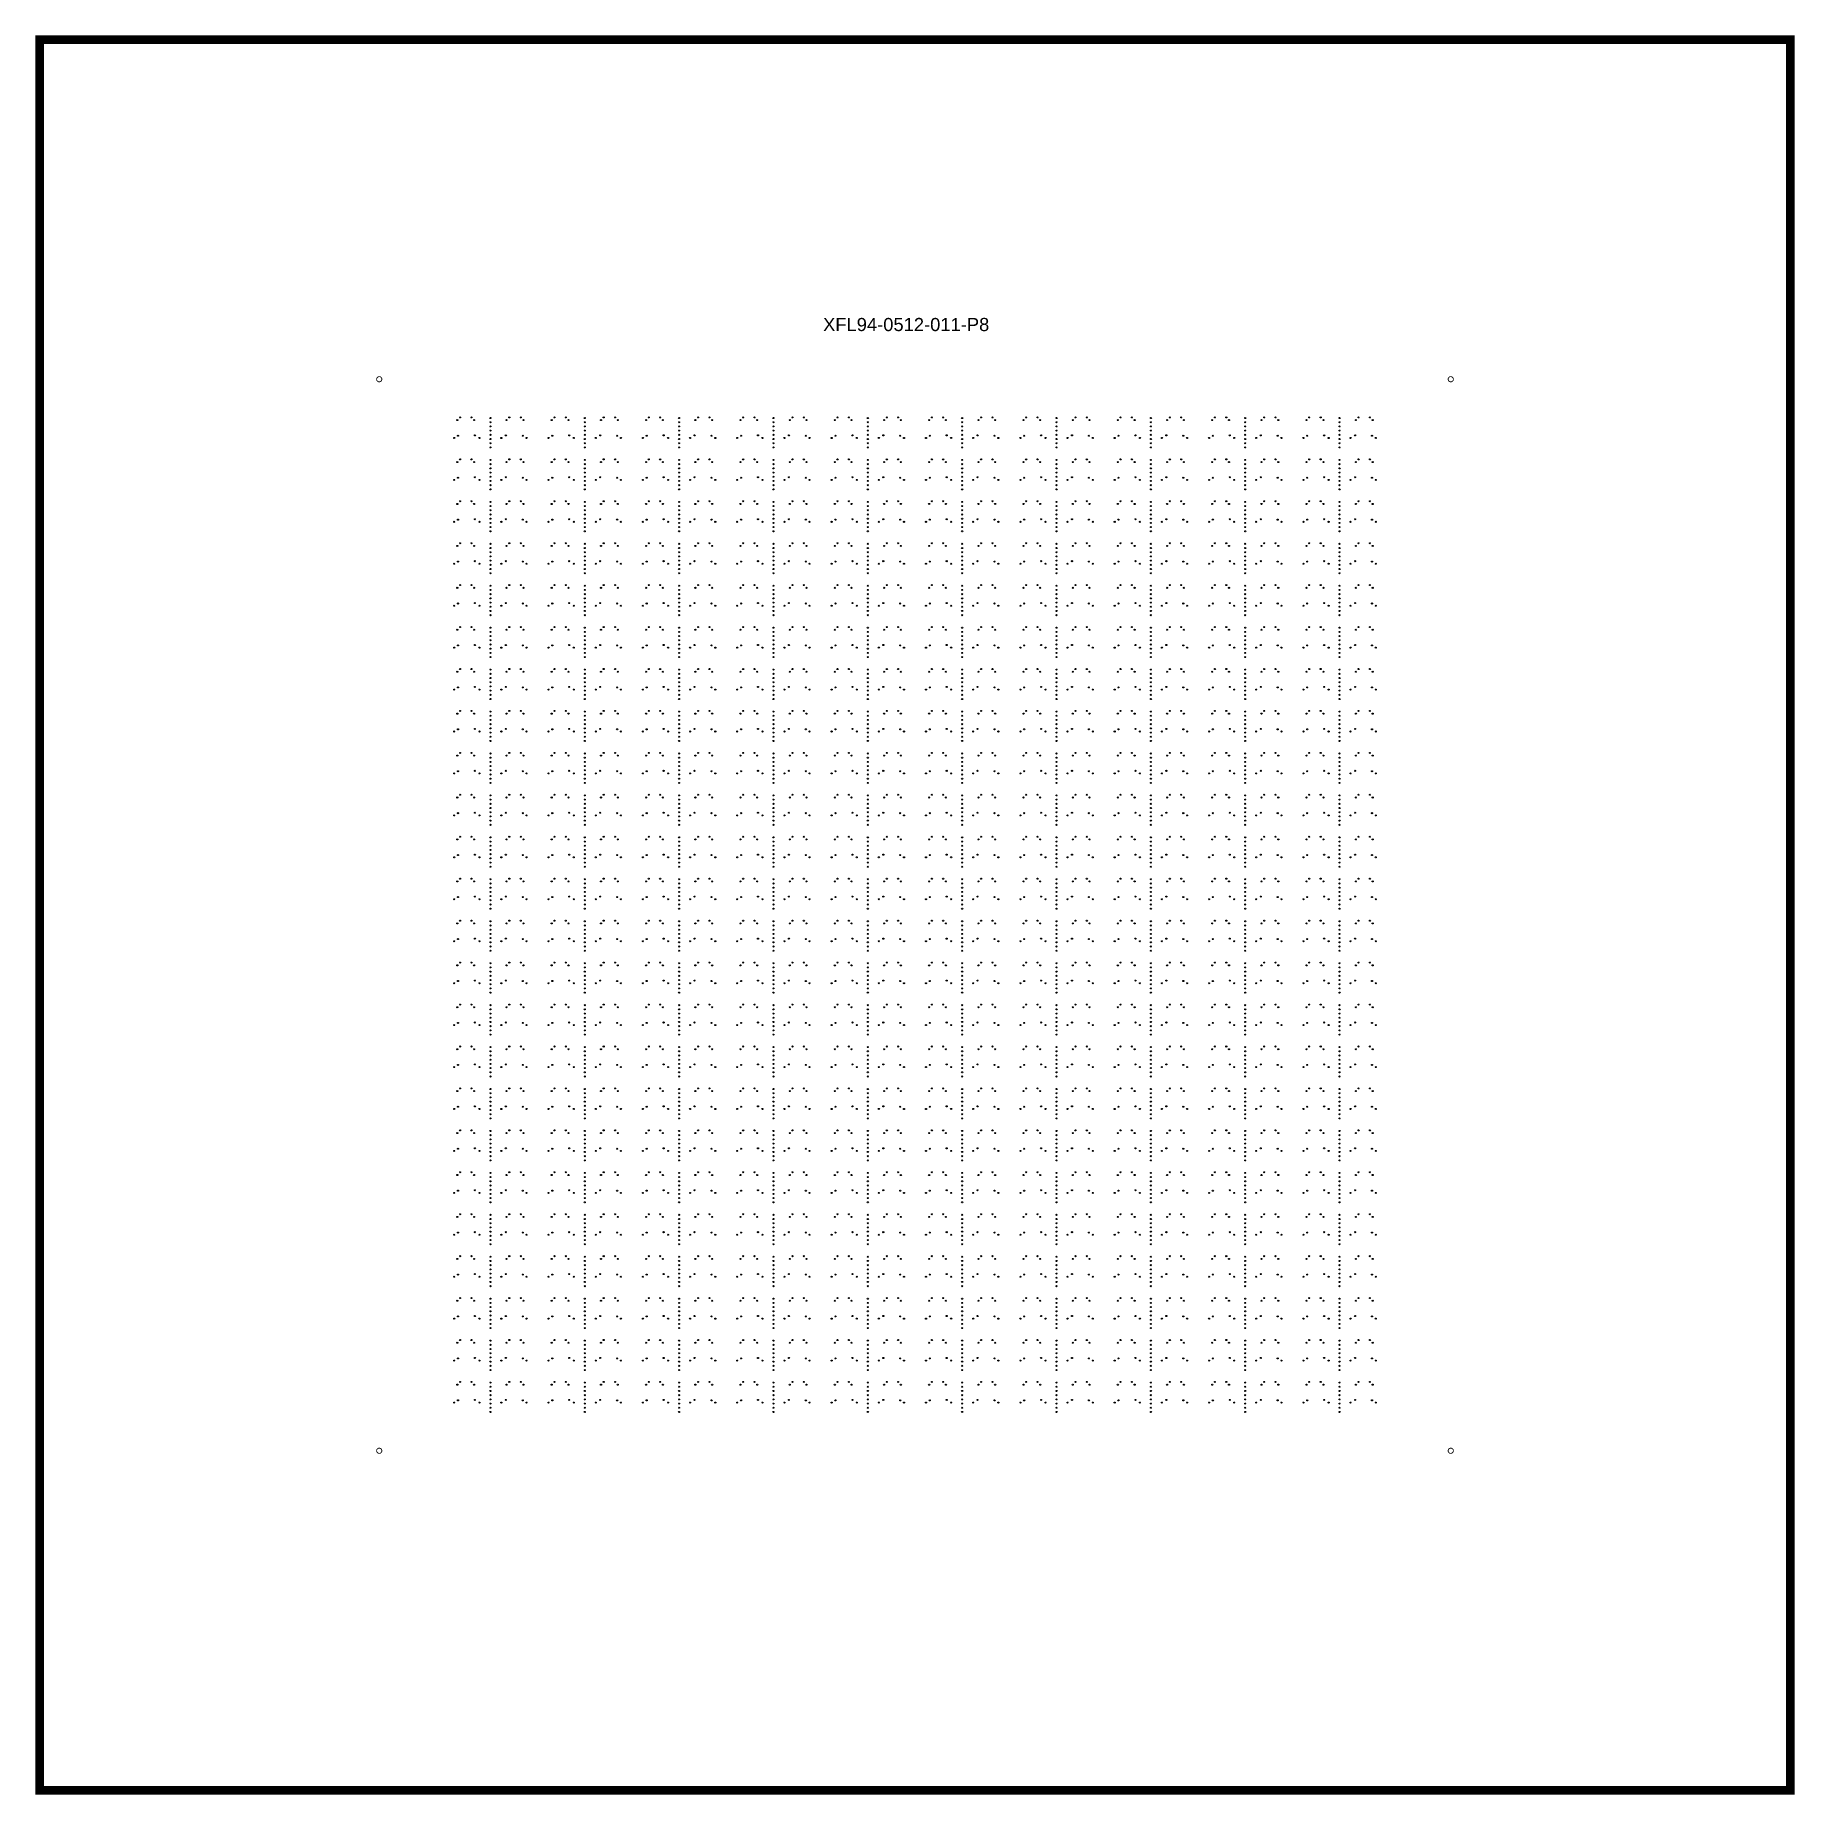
# Model space of a CAD drawing. Extents: x -100 to 100, y -100 to 100.
import ezdxf

# ---------------------------------------------------------------- set-up
doc = ezdxf.new("R2010")
doc.units = 0
doc.layers.add('P8', color=7, linetype='continuous')
doc.styles.get("Standard").update_dxf_attribs({"font": 'ARIAL.TTF'})

# ---------------------------------------------------------------- blocks, each defined once
blk = doc.blocks.new('LDI_XFL94-0512-011_P8_B1')
at = {"layer": 'P8'}
for centre in [(-52.28, -53.65), (-51.97, -53.34), (-50.67, -53.34), (-50.36, -53.65), (-48.5, -53.41), (-48.5, -53.89), (-46.65, -53.65), (-46.34, -53.34), (-45.04, -53.34), (-44.73, -53.65), (-41.5, -53.65), (-41.19, -53.34), (-39.89, -53.34), (-39.58, -53.65), (-37.72, -53.41), (-37.72, -53.89), (-35.87, -53.65), (-35.56, -53.34), (-34.26, -53.34), (-33.95, -53.65), (-30.72, -53.65), (-30.41, -53.34), (-29.11, -53.34), (-28.8, -53.65), (-26.95, -53.41), (-26.95, -53.89), (-25.09, -53.65), (-24.78, -53.34), (-23.48, -53.34), (-23.17, -53.65), (-19.94, -53.65), (-19.63, -53.34), (-18.33, -53.34), (-18.02, -53.65), (-16.17, -53.41), (-16.17, -53.89), (-14.31, -53.65), (-14, -53.34), (-12.7, -53.34), (-12.4, -53.65), (-9.16, -53.65), (-8.85, -53.34), (-7.55, -53.34), (-7.25, -53.65), (-5.39, -53.41), (-5.39, -53.89), (-3.53, -53.65), (-3.22, -53.34), (-1.93, -53.34), (-1.62, -53.65), (1.62, -53.65), (1.93, -53.34), (3.22, -53.34), (3.53, -53.65), (5.39, -53.41), (5.39, -53.89), (7.25, -53.65), (7.55, -53.34), (8.85, -53.34), (9.16, -53.65), (12.4, -53.65), (12.7, -53.34), (14, -53.34), (14.31, -53.65), (16.17, -53.41), (16.17, -53.89), (18.02, -53.65), (18.33, -53.34), (19.63, -53.34), (19.94, -53.65), (23.17, -53.65), (23.48, -53.34), (24.78, -53.34), (25.09, -53.65), (26.95, -53.41), (26.95, -53.89), (28.8, -53.65), (29.11, -53.34), (30.41, -53.34), (30.72, -53.65), (33.95, -53.65), (34.26, -53.34), (35.56, -53.34), (35.87, -53.65), (37.72, -53.41), (37.72, -53.89), (39.58, -53.65), (39.89, -53.34), (41.19, -53.34), (41.5, -53.65), (44.73, -53.65), (45.04, -53.34), (46.34, -53.34), (46.65, -53.65), (48.5, -53.41), (48.5, -53.89), (50.36, -53.65), (50.67, -53.34), (51.97, -53.34), (52.28, -53.65), (-52.63, -55.69), (-52.2, -55.44), (-50.27, -55.39), (-49.76, -55.69), (-48.5, -54.37), (-48.5, -54.85), (-48.5, -55.33), (-48.5, -55.81), (-48.5, -56.29), (-47.25, -55.69), (-46.74, -55.39), (-44.8, -55.44), (-44.37, -55.69), (-41.86, -55.69), (-41.43, -55.44), (-39.49, -55.39), (-38.98, -55.69), (-37.72, -54.37), (-37.72, -54.85), (-37.72, -55.33), (-37.72, -55.81), (-37.72, -56.29), (-36.47, -55.69), (-35.96, -55.39), (-34.02, -55.44), (-33.59, -55.69), (-31.08, -55.69), (-30.65, -55.44), (-28.71, -55.39), (-28.2, -55.69), (-26.95, -54.37), (-26.95, -54.85), (-26.95, -55.33), (-26.95, -55.81), (-26.95, -56.29), (-25.69, -55.69), (-25.18, -55.39), (-23.24, -55.44), (-22.81, -55.69), (-20.3, -55.69), (-19.87, -55.44), (-17.93, -55.39), (-17.43, -55.69), (-16.17, -54.37), (-16.17, -54.85), (-16.17, -55.33), (-16.17, -55.81), (-16.17, -56.29), (-14.91, -55.69), (-14.4, -55.39), (-12.47, -55.44), (-12.04, -55.69), (-9.52, -55.69), (-9.09, -55.44), (-7.15, -55.39), (-6.65, -55.69), (-5.39, -54.37), (-5.39, -54.85), (-5.39, -55.33), (-5.39, -55.81), (-5.39, -56.29), (-4.13, -55.69), (-3.62, -55.39), (-1.69, -55.44), (-1.26, -55.69), (1.26, -55.69), (1.69, -55.44), (3.62, -55.39), (4.13, -55.69), (5.39, -54.37), (5.39, -54.85), (5.39, -55.33), (5.39, -55.81), (5.39, -56.29), (6.65, -55.69), (7.15, -55.39), (9.09, -55.44), (9.52, -55.69), (12.04, -55.69), (12.47, -55.44), (14.4, -55.39), (14.91, -55.69), (16.17, -54.37), (16.17, -54.85), (16.17, -55.33), (16.17, -55.81), (16.17, -56.29), (17.43, -55.69), (17.93, -55.39), (19.87, -55.44), (20.3, -55.69), (22.81, -55.69), (23.24, -55.44), (25.18, -55.39), (25.69, -55.69), (26.95, -54.37), (26.95, -54.85), (26.95, -55.33), (26.95, -55.81), (26.95, -56.29), (28.2, -55.69), (28.71, -55.39), (30.65, -55.44), (31.08, -55.69), (33.59, -55.69), (34.02, -55.44), (35.96, -55.39), (36.47, -55.69), (37.72, -54.37), (37.72, -54.85), (37.72, -55.33), (37.72, -55.81), (37.72, -56.29), (38.98, -55.69), (39.49, -55.39), (41.43, -55.44), (41.86, -55.69), (44.37, -55.69), (44.8, -55.44), (46.74, -55.39), (47.25, -55.69), (48.5, -54.37), (48.5, -54.85), (48.5, -55.33), (48.5, -55.81), (48.5, -56.29), (49.76, -55.69), (50.27, -55.39), (52.2, -55.44), (52.63, -55.69), (-48.5, -56.77), (-37.72, -56.77), (-26.95, -56.77), (-16.17, -56.77), (-5.39, -56.77), (5.39, -56.77), (16.17, -56.77), (26.95, -56.77), (37.72, -56.77), (48.5, -56.77)]:
    blk.add_circle(centre, 0.06, dxfattribs=at)

msp = doc.modelspace()

# ---------------------------------------------------------------- linework, layer by layer
at = {"layer": 'P8', "const_width": 1}
msp.add_lwpolyline([(-100, 100), (100, 100), (100, -100), (-100, -100)], close=True, dxfattribs=at)
at = {"layer": 'P8', "const_width": 0.1}
for points in [[(-61.5, 61.2, 1), (-60.9, 61.2, 1)], [(60.9, 61.2, 1), (61.5, 61.2, 1)], [(-61.5, -61.2, 1), (-60.9, -61.2, 1)], [(60.9, -61.2, 1), (61.5, -61.2, 1)]]:
    msp.add_lwpolyline(points, format="xyb", close=True, dxfattribs=at)

# ---------------------------------------------------------------- block references
at = {"layer": 'P8'}
for p in [(0, 110.18), (0, 105.39), (0, 100.6), (0, 95.81), (0, 91.02), (0, 86.23), (0, 81.44), (0, 76.65), (0, 71.86), (0, 67.07), (0, 62.28), (0, 57.49), (0, 52.69), (0, 47.9), (0, 43.11), (0, 38.32), (0, 33.53), (0, 28.74), (0, 23.95), (0, 19.16), (0, 14.37), (0, 9.58), (0, 4.79), (0, 0)]:
    msp.add_blockref('LDI_XFL94-0512-011_P8_B1', p, dxfattribs=at)

# ---------------------------------------------------------------- texts
msp.add_text('XFL94-0512-011-P8', height=1.5, dxfattribs=at).set_placement((-10.5, 66.7))

doc.saveas('drawing.dxf')
